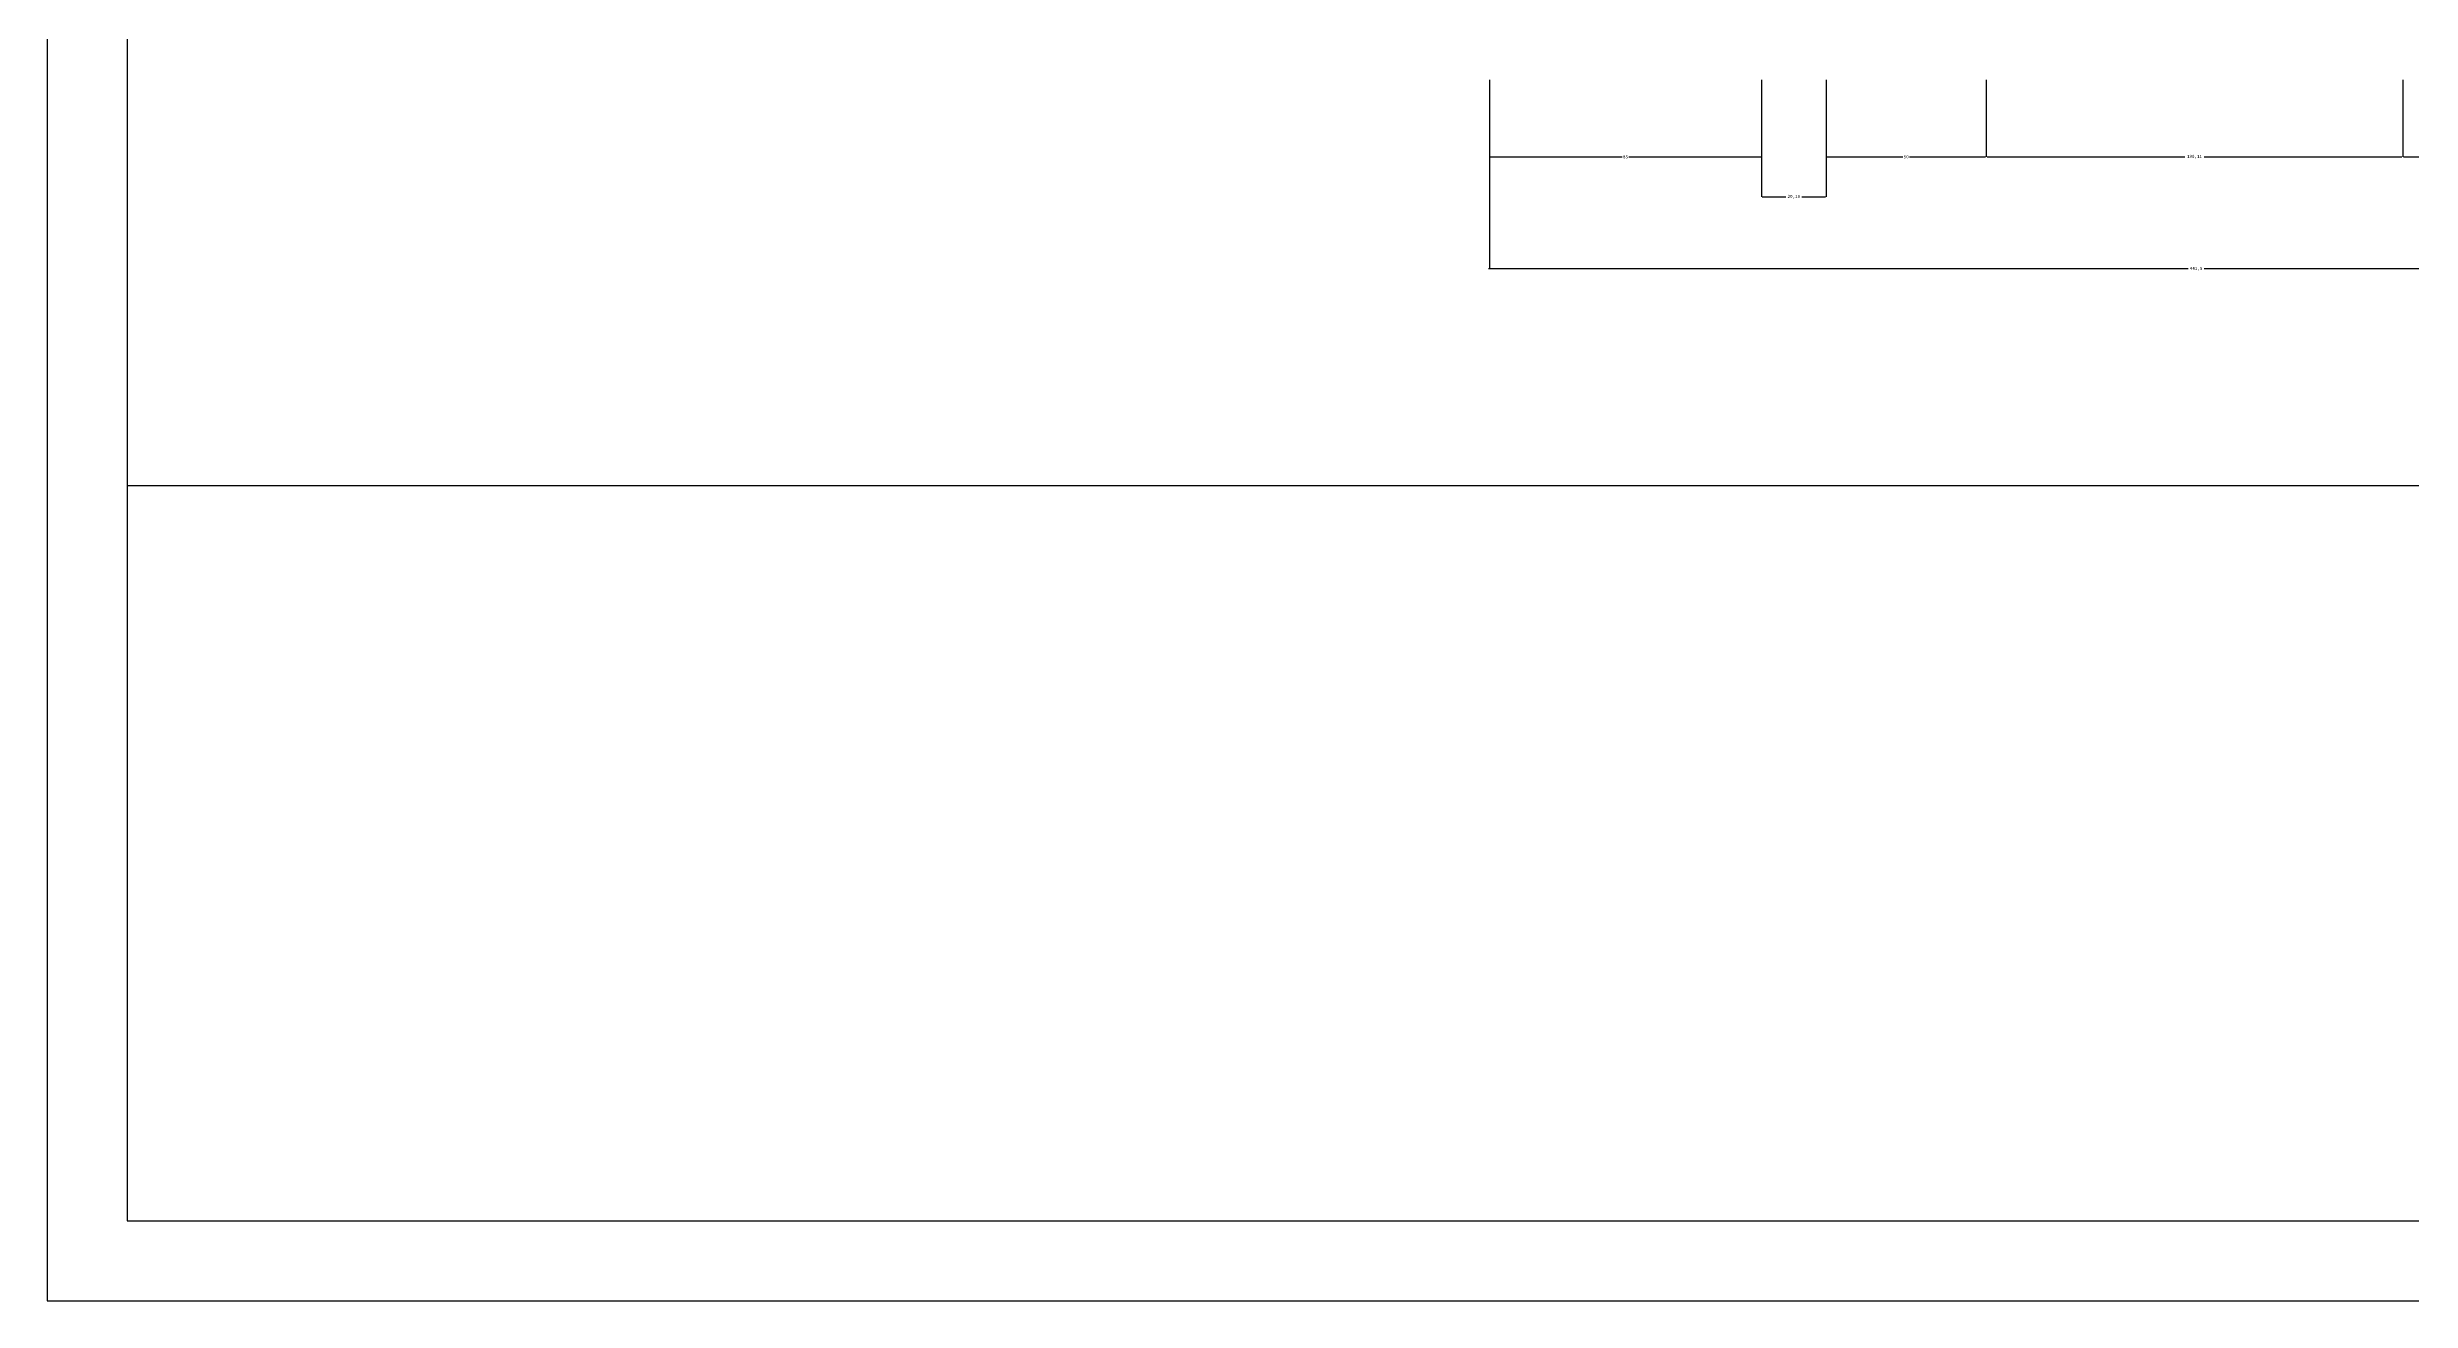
# Model space of a CAD drawing. Header units: metres. Extents: x 671 to 2156, y -8235 to -6135.
# Drawn here: x 671 to 1409, y -8235 to -7843 of the extents above; entities that cross this region are included whole.
import ezdxf

# ---------------------------------------------------------------- set-up
doc = ezdxf.new("R2010")
doc.units = ezdxf.units.M
for name, color, linetype in [('图层1', 8, 'Continuous'), ('图框', 5, 'Continuous'), ('外形', 3, 'Continuous')]:
    doc.layers.add(name, color=color, linetype=linetype)
doc.dimstyles.get("Standard").update_dxf_attribs({"dimtxt": 2.5, "dimasz": 2.5, "dimexe": 1.25, "dimexo": 0.625, "dimtad": 1, "dimcen": 2.5, "dimazin": 3, "dimtfac": 1, "dimtmove": 0, "dimatfit": 3})

# ---------------------------------------------------------------- blocks, each defined once
blk = doc.blocks.new('_CLOSEDFILLED')
at = {"color": 0, "linetype": 'BYBLOCK'}
blk.add_solid([(-1, 0.2), (0, 0), (-1, -0.2)], dxfattribs=at)
blk = doc.blocks.new('*D10')
for p, q in [((1121.01, -7853.43), (1121.01, -7877.42)), ((1206.01, -7853.43), (1206.01, -7877.42)), ((1121.26, -7877.42), (1162.51, -7877.42)), ((1164.51, -7877.42), (1205.76, -7877.42))]:
    blk.add_line(p, q)
at = {"layer": 'Defpoints'}
for p in [(1121.01, -7853.43), (1206.01, -7853.43), (1121.01, -7877.42)]:
    blk.add_point(p, dxfattribs=at)
at = {"xscale": 0.25, "yscale": 0.25, "rotation": 180}
blk.add_blockref('_CLOSEDFILLED', (1121.01, -7877.42), dxfattribs=at)
at = {"xscale": 0.25, "yscale": 0.25}
blk.add_blockref('_CLOSEDFILLED', (1206.01, -7877.42), dxfattribs=at)
at = {"insert": (1163.51, -7877.42), "char_height": 1, "attachment_point": 5}
blk.add_mtext('85', dxfattribs=at)
blk = doc.blocks.new('*D11')
for p, q in [((1206.01, -7853.43), (1206.01, -7889.92)), ((1226.2, -7853.43), (1226.2, -7889.92)), ((1206.26, -7889.92), (1213.605, -7889.92)), ((1218.605, -7889.92), (1225.95, -7889.92))]:
    blk.add_line(p, q)
at = {"layer": 'Defpoints'}
for p in [(1206.01, -7853.43), (1226.2, -7853.43), (1206.01, -7889.92)]:
    blk.add_point(p, dxfattribs=at)
at = {"xscale": 0.25, "yscale": 0.25, "rotation": 180}
blk.add_blockref('_CLOSEDFILLED', (1206.01, -7889.92), dxfattribs=at)
at = {"xscale": 0.25, "yscale": 0.25}
blk.add_blockref('_CLOSEDFILLED', (1226.2, -7889.92), dxfattribs=at)
at = {"insert": (1216.105, -7889.92), "char_height": 1, "attachment_point": 5}
blk.add_mtext('20,19', dxfattribs=at)
blk = doc.blocks.new('*D12')
for p, q in [((1226.2, -7853.43), (1226.2, -7877.42)), ((1276.2, -7853.43), (1276.2, -7877.42)), ((1226.45, -7877.42), (1250.2, -7877.42)), ((1252.2, -7877.42), (1275.95, -7877.42))]:
    blk.add_line(p, q)
at = {"layer": 'Defpoints'}
for p in [(1226.2, -7853.43), (1276.2, -7853.43), (1226.2, -7877.42)]:
    blk.add_point(p, dxfattribs=at)
at = {"xscale": 0.25, "yscale": 0.25, "rotation": 180}
blk.add_blockref('_CLOSEDFILLED', (1226.2, -7877.42), dxfattribs=at)
at = {"xscale": 0.25, "yscale": 0.25}
blk.add_blockref('_CLOSEDFILLED', (1276.2, -7877.42), dxfattribs=at)
at = {"insert": (1251.2, -7877.42), "char_height": 1, "attachment_point": 5}
blk.add_mtext('50', dxfattribs=at)
blk = doc.blocks.new('*D13')
for p, q in [((1276.2, -7853.43), (1276.2, -7877.42)), ((1406.31, -7853.43), (1406.31, -7877.42)), ((1276.45, -7877.42), (1338.255, -7877.42)), ((1344.255, -7877.42), (1406.06, -7877.42))]:
    blk.add_line(p, q)
at = {"layer": 'Defpoints'}
for p in [(1276.2, -7853.43), (1406.31, -7853.43), (1276.2, -7877.42)]:
    blk.add_point(p, dxfattribs=at)
at = {"xscale": 0.25, "yscale": 0.25, "rotation": 180}
blk.add_blockref('_CLOSEDFILLED', (1276.2, -7877.42), dxfattribs=at)
at = {"xscale": 0.25, "yscale": 0.25}
blk.add_blockref('_CLOSEDFILLED', (1406.31, -7877.42), dxfattribs=at)
at = {"insert": (1341.255, -7877.42), "char_height": 1, "attachment_point": 5}
blk.add_mtext('130,11', dxfattribs=at)
blk = doc.blocks.new('*D14')
for p, q in [((1406.31, -7853.43), (1406.31, -7877.42)), ((1506.31, -7853.43), (1506.31, -7877.42)), ((1406.56, -7877.42), (1454.81, -7877.42)), ((1457.81, -7877.42), (1506.06, -7877.42))]:
    blk.add_line(p, q)
at = {"layer": 'Defpoints'}
for p in [(1406.31, -7853.43), (1506.31, -7853.43), (1406.31, -7877.42)]:
    blk.add_point(p, dxfattribs=at)
at = {"xscale": 0.25, "yscale": 0.25, "rotation": 180}
blk.add_blockref('_CLOSEDFILLED', (1406.31, -7877.42), dxfattribs=at)
at = {"xscale": 0.25, "yscale": 0.25}
blk.add_blockref('_CLOSEDFILLED', (1506.31, -7877.42), dxfattribs=at)
at = {"insert": (1456.31, -7877.42), "char_height": 1, "attachment_point": 5}
blk.add_mtext('100', dxfattribs=at)
blk = doc.blocks.new('*D16')
for p, q in [((1121.01, -7853.43), (1121.01, -7912.42)), ((1562.51, -7853.43), (1562.51, -7912.42)), ((1339.26, -7912.42), (1120.76, -7912.42)), ((1562.76, -7912.42), (1344.26, -7912.42))]:
    blk.add_line(p, q)
at = {"layer": 'Defpoints'}
for p in [(1121.01, -7853.43), (1562.51, -7853.43), (1562.51, -7912.42)]:
    blk.add_point(p, dxfattribs=at)
at = {"xscale": 0.25, "yscale": 0.25}
blk.add_blockref('_CLOSEDFILLED', (1121.01, -7912.42), dxfattribs=at)
at = {"xscale": 0.25, "yscale": 0.25, "rotation": 180}
blk.add_blockref('_CLOSEDFILLED', (1562.51, -7912.42), dxfattribs=at)
at = {"insert": (1341.76, -7912.42), "char_height": 1, "attachment_point": 5}
blk.add_mtext('441,5', dxfattribs=at)

msp = doc.modelspace()

# ---------------------------------------------------------------- linework, layer by layer
at = {"layer": '图层1'}
for p, q in [((670.51, -6134.75), (670.51, -8234.75)), ((670.51, -8234.75), (2155.51, -8234.75))]:
    msp.add_line(p, q, dxfattribs=at)
at = {"layer": '图框'}
for p, q in [((695.51, -6159.75), (695.51, -8209.75)), ((695.51, -8209.75), (2130.51, -8209.75))]:
    msp.add_line(p, q, dxfattribs=at)
at = {"layer": '外形'}
msp.add_line((695.51, -7980.15), (2130.51, -7980.15), dxfattribs=at)

# ---------------------------------------------------------------- dimensions: what is measured, and where the dimension line sits
for base, p1, p2, picture, middle in [((1562.51, -7912.42), (1562.51, -7853.43), (1121.01, -7853.43), '*D16', (1341.76, -7912.42)), ((1121.01, -7877.42), (1121.01, -7853.43), (1206.01, -7853.43), '*D10', (1163.51, -7877.42)), ((1206.01, -7889.92), (1206.01, -7853.43), (1226.2, -7853.43), '*D11', (1216.105, -7889.92)), ((1226.2, -7877.42), (1226.2, -7853.43), (1276.2, -7853.43), '*D12', (1251.2, -7877.42)), ((1276.2, -7877.42), (1276.2, -7853.43), (1406.31, -7853.43), '*D13', (1341.255, -7877.42)), ((1406.31, -7877.42), (1406.31, -7853.43), (1506.31, -7853.43), '*D14', (1456.31, -7877.42))]:
    dim = msp.add_linear_dim(base=base, p1=p1, p2=p2, dimstyle='Standard')
    dim.commit()
    dim.dimension.update_dxf_attribs({"geometry": picture, "text_midpoint": middle})

doc.saveas('drawing.dxf')
